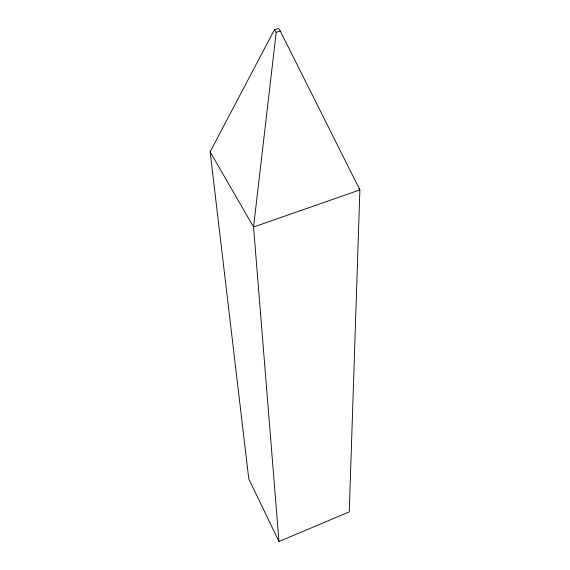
<?xml version="1.0" encoding="UTF-8"?>
<svg xmlns="http://www.w3.org/2000/svg" width="570" height="570" viewBox="0 0 570 570"><rect width="100%" height="100%" fill="white"/><g stroke="black" fill="none" stroke-linecap="round" stroke-linejoin="round"><path stroke-width="0.85" d="M274.412 29.754L276.201 32.319L253.55 227.017L278.965 541.5L349.282 511.867L359.877 189.917L280.29 31.058L278.495 28.5L274.412 29.754L210.123 151.805L248.791 478.921L278.965 541.5M276.201 32.319L280.29 31.058M358.879 188.442L359.877 189.917L253.55 227.017L210.123 151.805"/></g></svg>
